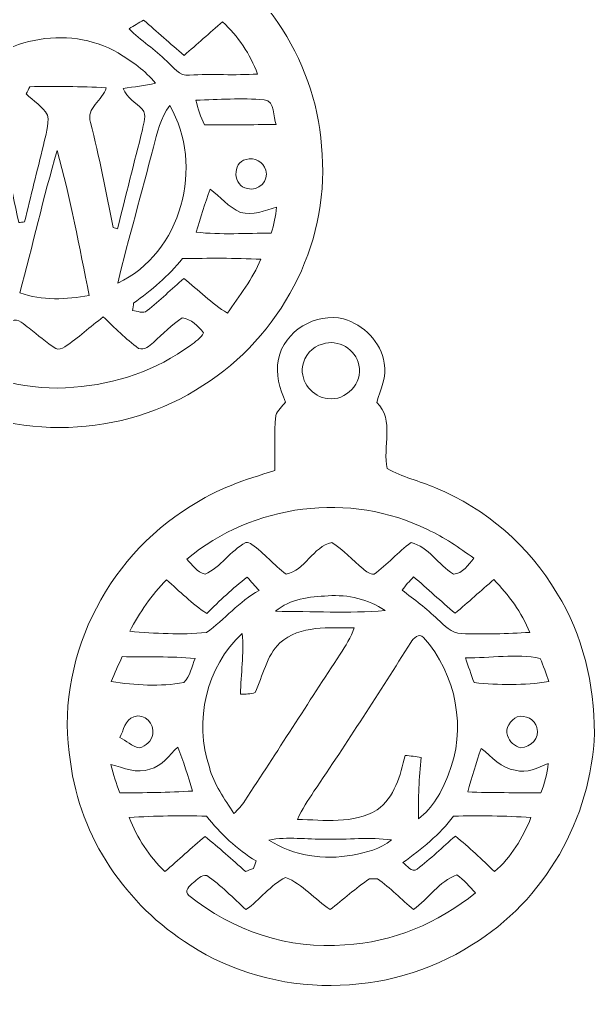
# Model space of a CAD drawing. Header units: centimetres. Extents: x -16.5 to 16.3, y -14.9 to 14.8.
# Drawn here: x 6.7 to 16.27, y -14.89 to 1.41 of the extents above; entities that cross this region are included whole.
import ezdxf

# ---------------------------------------------------------------- set-up
doc = ezdxf.new("R2010")
doc.units = ezdxf.units.CM
doc.header["$MEASUREMENT"] = 0
doc.layers.add('Layer 1', color=7, linetype='Continuous')

msp = doc.modelspace()

# ---------------------------------------------------------------- linework, layer by layer
at = {"layer": 'Layer 1', "color": 250, "lineweight": 9}
for points, knots in [([(6.52209, 5.1545), (6.64979, 5.53656), (7.06289, 5.76692), (7.45554, 5.72847), (7.45554, 5.72847), (7.85805, 5.69601), (8.22424, 5.34923), (8.25246, 4.94142), (8.25246, 4.94142), (8.27751, 4.76539), (8.20201, 4.60205), (8.16321, 4.43448), (8.16321, 4.43448), (8.12052, 4.30572), (8.24823, 4.208), (8.27504, 4.08946), (8.27504, 4.08946), (8.32372, 3.79243), (8.29409, 3.49045), (8.2955, 3.19094), (8.2955, 3.19094), (8.69661, 3.06288), (9.10371, 2.93906), (9.47554, 2.73762), (9.47554, 2.73762), (10.77835, 2.04618), (11.68393, 0.65129), (11.73473, -0.82896), (11.73473, -0.82896), (11.8515, -2.34873), (11.03235, -3.86885), (9.75212, -4.67389), (9.75212, -4.67389), (8.42603, -5.54984), (6.6124, -5.60663), (5.22986, -4.82417), (5.22986, -4.82417), (4.63437, -4.48198), (4.08757, -4.02513), (3.71715, -3.44093), (3.71715, -3.44093), (2.80945, -2.14341), (2.74877, -0.32273), (3.53617, 1.0457), (3.53617, 1.0457), (3.93869, 1.74631), (4.52995, 2.34427), (5.24397, 2.72668), (5.24397, 2.72668), (5.61615, 2.93659), (6.02608, 3.06323), (6.43283, 3.18706), (6.43283, 3.18706), (6.43319, 3.48092), (6.42401, 3.77549), (6.45294, 4.06794), (6.45294, 4.06794), (6.47093, 4.20341), (6.6258, 4.3096), (6.56759, 4.45318), (6.56759, 4.45318), (6.51044, 4.68072), (6.42084, 4.92484), (6.52209, 5.1545), (6.52209, 5.1545), (6.52209, 5.1545), (6.52209, 5.1545), (6.52209, 5.1545)], [0, 0, 0, 0, 0.05555556, 0.05555556, 0.05555556, 0.05555556, 0.11111111, 0.11111111, 0.11111111, 0.11111111, 0.16666667, 0.16666667, 0.16666667, 0.16666667, 0.22222222, 0.22222222, 0.22222222, 0.22222222, 0.27777778, 0.27777778, 0.27777778, 0.27777778, 0.33333333, 0.33333333, 0.33333333, 0.33333333, 0.38888889, 0.38888889, 0.38888889, 0.38888889, 0.44444444, 0.44444444, 0.44444444, 0.44444444, 0.5, 0.5, 0.5, 0.5, 0.55555556, 0.55555556, 0.55555556, 0.55555556, 0.61111111, 0.61111111, 0.61111111, 0.61111111, 0.66666667, 0.66666667, 0.66666667, 0.66666667, 0.72222222, 0.72222222, 0.72222222, 0.72222222, 0.77777778, 0.77777778, 0.77777778, 0.77777778, 0.83333333, 0.83333333, 0.83333333, 0.83333333, 0.88888889, 0.88888889, 0.88888889, 0.88888889, 1, 1, 1, 1]), ([(5.7368, 0.33238), (5.99433, 0.29287), (6.25574, 0.29569), (6.51574, 0.27453), (6.51574, 0.27453), (6.45012, 0.14576), (6.37568, 0.02158), (6.29913, -0.10118), (6.29913, -0.10118), (6.39015, -0.72807), (6.55983, -1.33979), (6.68401, -1.96068), (6.68401, -1.96068), (6.70835, -1.95856), (6.75739, -1.95433), (6.78173, -1.95221), (6.78173, -1.95221), (6.88439, -1.52641), (6.98987, -1.10131), (7.09676, -0.67692), (7.09676, -0.67692), (7.12957, -0.51041), (7.19166, -0.34531), (7.1659, -0.1728), (7.1659, -0.1728), (7.0823, -0.02569), (6.92425, 0.05792), (6.81066, 0.17998), (6.81066, 0.17998), (6.83006, 0.21984), (6.84982, 0.25936), (6.86957, 0.29887), (6.86957, 0.29887), (7.29326, 0.3031), (7.7173, 0.30416), (8.14063, 0.28017), (8.14063, 0.28017), (8.08383, 0.07803), (7.79632, -0.06061), (7.88204, -0.29556), (7.88204, -0.29556), (8.02421, -0.87412), (8.14028, -1.45832), (8.25846, -2.04181), (8.25846, -2.04181), (8.27645, -2.04816), (8.31243, -2.06016), (8.33042, -2.06616), (8.33042, -2.06616), (8.46342, -1.51512), (8.6063, -0.96655), (8.74494, -0.41692), (8.74494, -0.41692), (8.7587, -0.31003), (8.82572, -0.17386), (8.74212, -0.07719), (8.74212, -0.07719), (8.63205, 0.03534), (8.48177, 0.11401), (8.42497, 0.26923), (8.42497, 0.26923), (8.60312, 0.30239), (8.78621, 0.30839), (8.9619, 0.35637), (8.9619, 0.35637), (8.7908, 0.56416), (8.5682, 0.72467), (8.33783, 0.85978), (8.33783, 0.85978), (7.49999, 1.34873), (6.32065, 1.10673), (5.7368, 0.33238), (5.7368, 0.33238), (5.7368, 0.33238), (5.7368, 0.33238), (5.7368, 0.33238)], [0, 0, 0, 0, 0.05, 0.05, 0.05, 0.05, 0.1, 0.1, 0.1, 0.1, 0.15, 0.15, 0.15, 0.15, 0.2, 0.2, 0.2, 0.2, 0.25, 0.25, 0.25, 0.25, 0.3, 0.3, 0.3, 0.3, 0.35, 0.35, 0.35, 0.35, 0.4, 0.4, 0.4, 0.4, 0.45, 0.45, 0.45, 0.45, 0.5, 0.5, 0.5, 0.5, 0.55, 0.55, 0.55, 0.55, 0.6, 0.6, 0.6, 0.6, 0.65, 0.65, 0.65, 0.65, 0.7, 0.7, 0.7, 0.7, 0.75, 0.75, 0.75, 0.75, 0.8, 0.8, 0.8, 0.8, 0.85, 0.85, 0.85, 0.85, 0.9, 0.9, 0.9, 0.9, 1, 1, 1, 1]), ([(8.52269, 1.26266), (8.7146, 1.06298), (8.95625, 0.92011), (9.14887, 0.72044), (9.14887, 0.72044), (9.25964, 0.62483), (9.36018, 0.46608), (9.52705, 0.49078), (9.52705, 0.49078), (9.90487, 0.51336), (10.28411, 0.48337), (10.66158, 0.50948), (10.66158, 0.50948), (10.53705, 0.83968), (10.33914, 1.14059), (10.07809, 1.37801), (10.07809, 1.37801), (9.86042, 1.19633), (9.65475, 1.00054), (9.43674, 0.81957), (9.43674, 0.81957), (9.20919, 1.01289), (8.9873, 1.21327), (8.76152, 1.408), (8.76152, 1.408), (8.68144, 1.36038), (8.60171, 1.31169), (8.52269, 1.26266), (8.52269, 1.26266), (8.52269, 1.26266), (8.52269, 1.26266), (8.52269, 1.26266)], [0, 0, 0, 0, 0.11111111, 0.11111111, 0.11111111, 0.11111111, 0.22222222, 0.22222222, 0.22222222, 0.22222222, 0.33333333, 0.33333333, 0.33333333, 0.33333333, 0.44444444, 0.44444444, 0.44444444, 0.44444444, 0.55555556, 0.55555556, 0.55555556, 0.55555556, 0.66666667, 0.66666667, 0.66666667, 0.66666667, 0.77777778, 0.77777778, 0.77777778, 0.77777778, 1, 1, 1, 1]), ([(9.63605, 0.07344), (9.66392, -0.06908), (9.71367, -0.20596), (9.77575, -0.33719), (9.77575, -0.33719), (10.17404, -0.33472), (10.57233, -0.33472), (10.97097, -0.33119), (10.97097, -0.33119), (10.91699, -0.20737), (10.95862, 0.05298), (10.77235, 0.08156), (10.77235, 0.08156), (10.39382, 0.10837), (10.01423, 0.08826), (9.63605, 0.07344), (9.63605, 0.07344), (9.63605, 0.07344), (9.63605, 0.07344), (9.63605, 0.07344)], [0, 0, 0, 0, 0.16666667, 0.16666667, 0.16666667, 0.16666667, 0.33333333, 0.33333333, 0.33333333, 0.33333333, 0.5, 0.5, 0.5, 0.5, 0.66666667, 0.66666667, 0.66666667, 0.66666667, 1, 1, 1, 1]), ([(8.92591, -0.71043), (8.73365, -1.46502), (8.51634, -2.21397), (8.33289, -2.97068), (8.33289, -2.97068), (9.39722, -2.47608), (9.78069, -1.01029), (9.19896, -0.01546), (9.19896, -0.01546), (9.04797, -0.21866), (8.99259, -0.47054), (8.92591, -0.71043), (8.92591, -0.71043), (8.92591, -0.71043), (8.92591, -0.71043), (8.92591, -0.71043)], [0, 0, 0, 0, 0.2, 0.2, 0.2, 0.2, 0.4, 0.4, 0.4, 0.4, 0.6, 0.6, 0.6, 0.6, 1, 1, 1, 1]), ([(6.70447, -3.1319), (7.07489, -3.26278), (7.4767, -3.24655), (7.85841, -3.17458), (7.85841, -3.17458), (7.69437, -2.36849), (7.54479, -1.5571), (7.32254, -0.76441), (7.32254, -0.76441), (7.09676, -1.54757), (6.91155, -2.34344), (6.70447, -3.1319), (6.70447, -3.1319), (6.70447, -3.1319), (6.70447, -3.1319), (6.70447, -3.1319)], [0, 0, 0, 0, 0.2, 0.2, 0.2, 0.2, 0.4, 0.4, 0.4, 0.4, 0.6, 0.6, 0.6, 0.6, 1, 1, 1, 1]), ([(10.47073, -0.91116), (10.23013, -0.9609), (10.25306, -1.36766), (10.4926, -1.39482), (10.4926, -1.39482), (10.6711, -1.45303), (10.86055, -1.26641), (10.7974, -1.08861), (10.7974, -1.08861), (10.76389, -0.95244), (10.60655, -0.86742), (10.47073, -0.91116), (10.47073, -0.91116), (10.47073, -0.91116), (10.47073, -0.91116), (10.47073, -0.91116)], [0, 0, 0, 0, 0.2, 0.2, 0.2, 0.2, 0.4, 0.4, 0.4, 0.4, 0.6, 0.6, 0.6, 0.6, 1, 1, 1, 1]), ([(9.87383, -1.4047), (9.78316, -1.63965), (9.71719, -1.88306), (9.63888, -2.12225), (9.63888, -2.12225), (10.05339, -2.16917), (10.4732, -2.13565), (10.88983, -2.14059), (10.88983, -2.14059), (10.93322, -1.99842), (10.96673, -1.85273), (10.97802, -1.70421), (10.97802, -1.70421), (10.78329, -1.76241), (10.58291, -1.85273), (10.37583, -1.79275), (10.37583, -1.79275), (10.17898, -1.70491), (10.04034, -1.53487), (9.87383, -1.4047), (9.87383, -1.4047), (9.87383, -1.4047), (9.87383, -1.4047), (9.87383, -1.4047)], [0, 0, 0, 0, 0.14285714, 0.14285714, 0.14285714, 0.14285714, 0.28571429, 0.28571429, 0.28571429, 0.28571429, 0.42857143, 0.42857143, 0.42857143, 0.42857143, 0.57142857, 0.57142857, 0.57142857, 0.57142857, 0.71428571, 0.71428571, 0.71428571, 0.71428571, 1, 1, 1, 1]), ([(9.40957, -2.56216), (9.17815, -2.84967), (8.89557, -3.09027), (8.59642, -3.30441), (8.59642, -3.30441), (8.59219, -3.33439), (8.58407, -3.39436), (8.58019, -3.424), (8.58019, -3.424), (8.65851, -3.43352), (8.75199, -3.48644), (8.82255, -3.42788), (8.82255, -3.42788), (9.03633, -3.26031), (9.22719, -3.06593), (9.43532, -2.8913), (9.43532, -2.8913), (9.67698, -3.08392), (9.89358, -3.30829), (10.15922, -3.46986), (10.15922, -3.46986), (10.35854, -3.18093), (10.57868, -2.89871), (10.71697, -2.57345), (10.71697, -2.57345), (10.28129, -2.55193), (9.84525, -2.5544), (9.40957, -2.56216), (9.40957, -2.56216), (9.40957, -2.56216), (9.40957, -2.56216), (9.40957, -2.56216)], [0, 0, 0, 0, 0.11111111, 0.11111111, 0.11111111, 0.11111111, 0.22222222, 0.22222222, 0.22222222, 0.22222222, 0.33333333, 0.33333333, 0.33333333, 0.33333333, 0.44444444, 0.44444444, 0.44444444, 0.44444444, 0.55555556, 0.55555556, 0.55555556, 0.55555556, 0.66666667, 0.66666667, 0.66666667, 0.66666667, 0.77777778, 0.77777778, 0.77777778, 0.77777778, 1, 1, 1, 1]), ([(4.93212, -3.78348), (5.10674, -3.95211), (5.29654, -4.10733), (5.50997, -4.2248), (5.50997, -4.2248), (6.14426, -4.57123), (6.8731, -4.77126), (7.59947, -4.70246), (7.59947, -4.70246), (8.29162, -4.64919), (8.98236, -4.42412), (9.54186, -4.00537), (9.54186, -4.00537), (9.6223, -3.94611), (9.71896, -3.89107), (9.76305, -3.79618), (9.76305, -3.79618), (9.6731, -3.68646), (9.55174, -3.56405), (9.40816, -3.54923), (9.40816, -3.54923), (9.2286, -3.66071), (9.08607, -3.81805), (8.92768, -3.95563), (8.92768, -3.95563), (8.85747, -4.01278), (8.7848, -4.09639), (8.6772, -4.05512), (8.6772, -4.05512), (8.4666, -3.89884), (8.2835, -3.70904), (8.09054, -3.53301), (8.09054, -3.53301), (7.87393, -3.69493), (7.67567, -3.88084), (7.45095, -4.03183), (7.45095, -4.03183), (7.4072, -4.05653), (7.34723, -4.09004), (7.29961, -4.05723), (7.29961, -4.05723), (7.14544, -3.95422), (7.00327, -3.83675), (6.85969, -3.72033), (6.85969, -3.72033), (6.7715, -3.66177), (6.68895, -3.54535), (6.56054, -3.59827), (6.56054, -3.59827), (6.36122, -3.74009), (6.19859, -3.92565), (6.00491, -4.07417), (6.00491, -4.07417), (5.70329, -3.98456), (5.52866, -3.67059), (5.27572, -3.5009), (5.27572, -3.5009), (5.16213, -3.59615), (5.04642, -3.68893), (4.93212, -3.78348)], [0, 0, 0, 0, 0.0625, 0.0625, 0.0625, 0.0625, 0.125, 0.125, 0.125, 0.125, 0.1875, 0.1875, 0.1875, 0.1875, 0.25, 0.25, 0.25, 0.25, 0.3125, 0.3125, 0.3125, 0.3125, 0.375, 0.375, 0.375, 0.375, 0.4375, 0.4375, 0.4375, 0.4375, 0.5, 0.5, 0.5, 0.5, 0.5625, 0.5625, 0.5625, 0.5625, 0.625, 0.625, 0.625, 0.625, 0.6875, 0.6875, 0.6875, 0.6875, 0.75, 0.75, 0.75, 0.75, 0.8125, 0.8125, 0.8125, 0.8125, 0.875, 0.875, 0.875, 0.875, 1, 1, 1, 1]), ([(11.00765, -4.2375), (11.10255, -3.7676), (11.63242, -3.45328), (12.09456, -3.56405), (12.09456, -3.56405), (12.42653, -3.66424), (12.72145, -3.94822), (12.76978, -4.30136), (12.76978, -4.30136), (12.82411, -4.52996), (12.7024, -4.74056), (12.6456, -4.95435), (12.6456, -4.95435), (12.94864, -5.24433), (12.73768, -5.70118), (12.81987, -6.05607), (12.81987, -6.05607), (13.06823, -6.20036), (13.36033, -6.25998), (13.6235, -6.37604), (13.6235, -6.37604), (14.46382, -6.72141), (15.18595, -7.34512), (15.64739, -8.12829), (15.64739, -8.12829), (16.08236, -8.82326), (16.26687, -9.64594), (16.27075, -10.4598), (16.27075, -10.4598), (16.22242, -11.87267), (15.44172, -13.24709), (14.22922, -13.98264), (14.22922, -13.98264), (12.83787, -14.8734), (10.93004, -14.88822), (9.5408, -13.98687), (9.5408, -13.98687), (8.47789, -13.32576), (7.70107, -12.1877), (7.54585, -10.93746), (7.54585, -10.93746), (7.26504, -9.28505), (8.12511, -7.55079), (9.54116, -6.68649), (9.54116, -6.68649), (9.96837, -6.39968), (10.45979, -6.23423), (10.94945, -6.08994), (10.94945, -6.08994), (10.95015, -5.78443), (10.93639, -5.47787), (10.96426, -5.17377), (10.96426, -5.17377), (10.99601, -5.08558), (11.06798, -5.02102), (11.12513, -4.94941), (11.12513, -4.94941), (11.03164, -4.72575), (10.95756, -4.48268), (11.00765, -4.2375), (11.00765, -4.2375), (11.00765, -4.2375), (11.00765, -4.2375), (11.00765, -4.2375)], [0, 0, 0, 0, 0.05882353, 0.05882353, 0.05882353, 0.05882353, 0.11764706, 0.11764706, 0.11764706, 0.11764706, 0.17647059, 0.17647059, 0.17647059, 0.17647059, 0.23529412, 0.23529412, 0.23529412, 0.23529412, 0.29411765, 0.29411765, 0.29411765, 0.29411765, 0.35294118, 0.35294118, 0.35294118, 0.35294118, 0.41176471, 0.41176471, 0.41176471, 0.41176471, 0.47058824, 0.47058824, 0.47058824, 0.47058824, 0.52941176, 0.52941176, 0.52941176, 0.52941176, 0.58823529, 0.58823529, 0.58823529, 0.58823529, 0.64705882, 0.64705882, 0.64705882, 0.64705882, 0.70588235, 0.70588235, 0.70588235, 0.70588235, 0.76470588, 0.76470588, 0.76470588, 0.76470588, 0.82352941, 0.82352941, 0.82352941, 0.82352941, 0.88235294, 0.88235294, 0.88235294, 0.88235294, 1, 1, 1, 1]), ([(11.7432, -3.98597), (11.5654, -4.01984), (11.44334, -4.18776), (11.40912, -4.35709), (11.40912, -4.35709), (11.37313, -4.61356), (11.57563, -4.86897), (11.83245, -4.88979), (11.83245, -4.88979), (12.12561, -4.93847), (12.42441, -4.63085), (12.34609, -4.33628), (12.34609, -4.33628), (12.30305, -4.07099), (11.99896, -3.89143), (11.7432, -3.98597), (11.7432, -3.98597), (11.7432, -3.98597), (11.7432, -3.98597), (11.7432, -3.98597)], [0, 0, 0, 0, 0.16666667, 0.16666667, 0.16666667, 0.16666667, 0.33333333, 0.33333333, 0.33333333, 0.33333333, 0.5, 0.5, 0.5, 0.5, 0.66666667, 0.66666667, 0.66666667, 0.66666667, 1, 1, 1, 1]), ([(9.48365, -7.5642), (9.57538, -7.65451), (9.65369, -7.78257), (9.78634, -7.81361), (9.78634, -7.81361), (10.0481, -7.69402), (10.20967, -7.42414), (10.46332, -7.28762), (10.46332, -7.28762), (10.50212, -7.28021), (10.5367, -7.28974), (10.56704, -7.31655), (10.56704, -7.31655), (10.76988, -7.46612), (10.93463, -7.6598), (11.13501, -7.81291), (11.13501, -7.81291), (11.45286, -7.75576), (11.58304, -7.35182), (11.89771, -7.28762), (11.89771, -7.28762), (12.08998, -7.40862), (12.24485, -7.57866), (12.41735, -7.72542), (12.41735, -7.72542), (12.46992, -7.76916), (12.53024, -7.81537), (12.60292, -7.81291), (12.60292, -7.81291), (12.82058, -7.6531), (13.0005, -7.44743), (13.21675, -7.28621), (13.21675, -7.28621), (13.50991, -7.35288), (13.66972, -7.66368), (13.9223, -7.81079), (13.9223, -7.81079), (14.07753, -7.80726), (14.17066, -7.65345), (14.26274, -7.54762), (14.26274, -7.54762), (14.01614, -7.37299), (13.76849, -7.19625), (13.49192, -7.07207), (13.49192, -7.07207), (12.21592, -6.43249), (10.56986, -6.64027), (9.48365, -7.5642), (9.48365, -7.5642), (9.48365, -7.5642), (9.48365, -7.5642), (9.48365, -7.5642)], [0, 0, 0, 0, 0.07142857, 0.07142857, 0.07142857, 0.07142857, 0.14285714, 0.14285714, 0.14285714, 0.14285714, 0.21428571, 0.21428571, 0.21428571, 0.21428571, 0.28571429, 0.28571429, 0.28571429, 0.28571429, 0.35714286, 0.35714286, 0.35714286, 0.35714286, 0.42857143, 0.42857143, 0.42857143, 0.42857143, 0.5, 0.5, 0.5, 0.5, 0.57142857, 0.57142857, 0.57142857, 0.57142857, 0.64285714, 0.64285714, 0.64285714, 0.64285714, 0.71428571, 0.71428571, 0.71428571, 0.71428571, 0.78571429, 0.78571429, 0.78571429, 0.78571429, 0.85714286, 0.85714286, 0.85714286, 0.85714286, 1, 1, 1, 1]), ([(9.81385, -8.46766), (9.57114, -8.30468), (9.36195, -8.09795), (9.14464, -7.90428), (9.14464, -7.90428), (8.90192, -8.16039), (8.69237, -8.44755), (8.53257, -8.76258), (8.53257, -8.76258), (8.95625, -8.80104), (9.38347, -8.82361), (9.80821, -8.78481), (9.80821, -8.78481), (10.11336, -8.56856), (10.35466, -8.26799), (10.68592, -8.08313), (10.68592, -8.08313), (10.62066, -8.00905), (10.55469, -7.93497), (10.48907, -7.86265), (10.48907, -7.86265), (10.24671, -8.04468), (10.0294, -8.25599), (9.81385, -8.46766), (9.81385, -8.46766), (9.81385, -8.46766), (9.81385, -8.46766), (9.81385, -8.46766)], [0, 0, 0, 0, 0.125, 0.125, 0.125, 0.125, 0.25, 0.25, 0.25, 0.25, 0.375, 0.375, 0.375, 0.375, 0.5, 0.5, 0.5, 0.5, 0.625, 0.625, 0.625, 0.625, 0.75, 0.75, 0.75, 0.75, 1, 1, 1, 1]), ([(13.06717, -8.07925), (13.27249, -8.23059), (13.47498, -8.38617), (13.65913, -8.56362), (13.65913, -8.56362), (13.77484, -8.66169), (13.88879, -8.80068), (14.05424, -8.80245), (14.05424, -8.80245), (14.43454, -8.81656), (14.81589, -8.80104), (15.19619, -8.78163), (15.19619, -8.78163), (15.06037, -8.45073), (14.84235, -8.15827), (14.59682, -7.9011), (14.59682, -7.9011), (14.38127, -8.08807), (14.1689, -8.27893), (13.95088, -8.46307), (13.95088, -8.46307), (13.71628, -8.26481), (13.49121, -8.05562), (13.25873, -7.85559), (13.25873, -7.85559), (13.19241, -7.92826), (13.12538, -8.00023), (13.06717, -8.07925), (13.06717, -8.07925), (13.06717, -8.07925), (13.06717, -8.07925), (13.06717, -8.07925)], [0, 0, 0, 0, 0.11111111, 0.11111111, 0.11111111, 0.11111111, 0.22222222, 0.22222222, 0.22222222, 0.22222222, 0.33333333, 0.33333333, 0.33333333, 0.33333333, 0.44444444, 0.44444444, 0.44444444, 0.44444444, 0.55555556, 0.55555556, 0.55555556, 0.55555556, 0.66666667, 0.66666667, 0.66666667, 0.66666667, 0.77777778, 0.77777778, 0.77777778, 0.77777778, 1, 1, 1, 1]), ([(10.95897, -8.43097), (11.56716, -8.43344), (12.17676, -8.46519), (12.78389, -8.41827), (12.78389, -8.41827), (12.50872, -8.23024), (12.16618, -8.14804), (11.83492, -8.17344), (11.83492, -8.17344), (11.52871, -8.18932), (11.20062, -8.22072), (10.95897, -8.43097), (10.95897, -8.43097), (10.95897, -8.43097), (10.95897, -8.43097), (10.95897, -8.43097)], [0, 0, 0, 0, 0.2, 0.2, 0.2, 0.2, 0.4, 0.4, 0.4, 0.4, 0.6, 0.6, 0.6, 0.6, 1, 1, 1, 1]), ([(11.03341, -8.95449), (10.8034, -9.17392), (10.75401, -9.50589), (10.62207, -9.78176), (10.62207, -9.78176), (10.54375, -9.81104), (10.45909, -9.80786), (10.37724, -9.81174), (10.37724, -9.81174), (10.38324, -9.47414), (10.4358, -9.13794), (10.40652, -8.79963), (10.40652, -8.79963), (9.80821, -9.34114), (9.59619, -10.26542), (9.8583, -11.02424), (9.8583, -11.02424), (9.93345, -11.30999), (10.10878, -11.5527), (10.26859, -11.79577), (10.26859, -11.79577), (10.33491, -11.72944), (10.39805, -11.65959), (10.45097, -11.58198), (10.45097, -11.58198), (10.98261, -10.77165), (11.50331, -9.95427), (12.03671, -9.14535), (12.03671, -9.14535), (12.12243, -9.00318), (12.21698, -8.86489), (12.27272, -8.70755), (12.27272, -8.70755), (11.85609, -8.70437), (11.37313, -8.65992), (11.03341, -8.95449), (11.03341, -8.95449), (11.03341, -8.95449), (11.03341, -8.95449), (11.03341, -8.95449)], [0, 0, 0, 0, 0.09090909, 0.09090909, 0.09090909, 0.09090909, 0.18181818, 0.18181818, 0.18181818, 0.18181818, 0.27272727, 0.27272727, 0.27272727, 0.27272727, 0.36363636, 0.36363636, 0.36363636, 0.36363636, 0.45454545, 0.45454545, 0.45454545, 0.45454545, 0.54545455, 0.54545455, 0.54545455, 0.54545455, 0.63636364, 0.63636364, 0.63636364, 0.63636364, 0.72727273, 0.72727273, 0.72727273, 0.72727273, 0.81818182, 0.81818182, 0.81818182, 0.81818182, 1, 1, 1, 1]), ([(13.21463, -8.9485), (12.68652, -9.78035), (12.15559, -10.61079), (11.60103, -11.4257), (11.60103, -11.4257), (11.5019, -11.57599), (11.39747, -11.72521), (11.32692, -11.89207), (11.32692, -11.89207), (11.7693, -11.90478), (12.25331, -11.97392), (12.65125, -11.73474), (12.65125, -11.73474), (12.94052, -11.5266), (13.04212, -11.15865), (13.11691, -10.82916), (13.11691, -10.82916), (13.20758, -10.83515), (13.29754, -10.8475), (13.38714, -10.86302), (13.38714, -10.86302), (13.3434, -11.20063), (13.33916, -11.54177), (13.34128, -11.88184), (13.34128, -11.88184), (13.58082, -11.70475), (13.72616, -11.43064), (13.83376, -11.15936), (13.83376, -11.15936), (14.15232, -10.40088), (13.97169, -9.47272), (13.4263, -8.86524), (13.4263, -8.86524), (13.34728, -8.78939), (13.25309, -8.87477), (13.21463, -8.9485), (13.21463, -8.9485), (13.21463, -8.9485), (13.21463, -8.9485), (13.21463, -8.9485)], [0, 0, 0, 0, 0.09090909, 0.09090909, 0.09090909, 0.09090909, 0.18181818, 0.18181818, 0.18181818, 0.18181818, 0.27272727, 0.27272727, 0.27272727, 0.27272727, 0.36363636, 0.36363636, 0.36363636, 0.36363636, 0.45454545, 0.45454545, 0.45454545, 0.45454545, 0.54545455, 0.54545455, 0.54545455, 0.54545455, 0.63636364, 0.63636364, 0.63636364, 0.63636364, 0.72727273, 0.72727273, 0.72727273, 0.72727273, 0.81818182, 0.81818182, 0.81818182, 0.81818182, 1, 1, 1, 1]), ([(8.40557, -9.18521), (8.34348, -9.32279), (8.28421, -9.46144), (8.2253, -9.60043), (8.2253, -9.60043), (8.62288, -9.6604), (9.03951, -9.69004), (9.43462, -9.61348), (9.43462, -9.61348), (9.54257, -9.51259), (9.56268, -9.34784), (9.61947, -9.21555), (9.61947, -9.21555), (9.2159, -9.17957), (8.80985, -9.18909), (8.40557, -9.18521), (8.40557, -9.18521), (8.40557, -9.18521), (8.40557, -9.18521), (8.40557, -9.18521)], [0, 0, 0, 0, 0.16666667, 0.16666667, 0.16666667, 0.16666667, 0.33333333, 0.33333333, 0.33333333, 0.33333333, 0.5, 0.5, 0.5, 0.5, 0.66666667, 0.66666667, 0.66666667, 0.66666667, 1, 1, 1, 1]), ([(14.12586, -9.20603), (14.16819, -9.34467), (14.21723, -9.48119), (14.26626, -9.61736), (14.26626, -9.61736), (14.68042, -9.65511), (15.09988, -9.66852), (15.51227, -9.59937), (15.51227, -9.59937), (15.46571, -9.47026), (15.42196, -9.33867), (15.36834, -9.21414), (15.36834, -9.21414), (14.96335, -9.13088), (14.53649, -9.21026), (14.12586, -9.20603), (14.12586, -9.20603), (14.12586, -9.20603), (14.12586, -9.20603), (14.12586, -9.20603)], [0, 0, 0, 0, 0.16666667, 0.16666667, 0.16666667, 0.16666667, 0.33333333, 0.33333333, 0.33333333, 0.33333333, 0.5, 0.5, 0.5, 0.5, 0.66666667, 0.66666667, 0.66666667, 0.66666667, 1, 1, 1, 1]), ([(8.6003, -10.18745), (8.45566, -10.23261), (8.42991, -10.41499), (8.36782, -10.52788), (8.36782, -10.52788), (8.47506, -10.58151), (8.5689, -10.68028), (8.69132, -10.7011), (8.69132, -10.7011), (8.80138, -10.67746), (8.89875, -10.58609), (8.91886, -10.47391), (8.91886, -10.47391), (8.9432, -10.30528), (8.78621, -10.11619), (8.6003, -10.18745), (8.6003, -10.18745), (8.6003, -10.18745), (8.6003, -10.18745), (8.6003, -10.18745)], [0, 0, 0, 0, 0.16666667, 0.16666667, 0.16666667, 0.16666667, 0.33333333, 0.33333333, 0.33333333, 0.33333333, 0.5, 0.5, 0.5, 0.5, 0.66666667, 0.66666667, 0.66666667, 0.66666667, 1, 1, 1, 1]), ([(14.98522, -10.18498), (14.88115, -10.2439), (14.7732, -10.37372), (14.82295, -10.49966), (14.82295, -10.49966), (14.85575, -10.59879), (14.94395, -10.68028), (15.04696, -10.7011), (15.04696, -10.7011), (15.20536, -10.69581), (15.37187, -10.53706), (15.31295, -10.36666), (15.31295, -10.36666), (15.28015, -10.22838), (15.12034, -10.14971), (14.98522, -10.18498), (14.98522, -10.18498), (14.98522, -10.18498), (14.98522, -10.18498), (14.98522, -10.18498)], [0, 0, 0, 0, 0.16666667, 0.16666667, 0.16666667, 0.16666667, 0.33333333, 0.33333333, 0.33333333, 0.33333333, 0.5, 0.5, 0.5, 0.5, 0.66666667, 0.66666667, 0.66666667, 0.66666667, 1, 1, 1, 1]), ([(8.86947, -11.05846), (8.6518, -11.13854), (8.43097, -11.03271), (8.22036, -10.98226), (8.22036, -10.98226), (8.25669, -11.14207), (8.3082, -11.298), (8.36923, -11.45004), (8.36923, -11.45004), (8.7721, -11.44934), (9.17603, -11.44757), (9.57855, -11.42076), (9.57855, -11.42076), (9.49706, -11.17664), (9.43532, -10.92511), (9.33125, -10.68946), (9.33125, -10.68946), (9.1905, -10.82669), (9.07161, -11.0059), (8.86947, -11.05846), (8.86947, -11.05846), (8.86947, -11.05846), (8.86947, -11.05846), (8.86947, -11.05846)], [0, 0, 0, 0, 0.14285714, 0.14285714, 0.14285714, 0.14285714, 0.28571429, 0.28571429, 0.28571429, 0.28571429, 0.42857143, 0.42857143, 0.42857143, 0.42857143, 0.57142857, 0.57142857, 0.57142857, 0.57142857, 0.71428571, 0.71428571, 0.71428571, 0.71428571, 1, 1, 1, 1]), ([(14.38374, -10.7138), (14.3033, -10.95228), (14.22499, -11.19216), (14.16184, -11.43629), (14.16184, -11.43629), (14.56612, -11.45181), (14.97111, -11.44722), (15.3761, -11.45287), (15.3761, -11.45287), (15.44419, -11.29835), (15.48687, -11.1336), (15.50063, -10.96533), (15.50063, -10.96533), (15.32777, -11.03729), (15.1475, -11.12972), (14.95347, -11.07645), (14.95347, -11.07645), (14.71535, -11.04894), (14.56577, -10.84432), (14.38374, -10.7138), (14.38374, -10.7138), (14.38374, -10.7138), (14.38374, -10.7138), (14.38374, -10.7138)], [0, 0, 0, 0, 0.14285714, 0.14285714, 0.14285714, 0.14285714, 0.28571429, 0.28571429, 0.28571429, 0.28571429, 0.42857143, 0.42857143, 0.42857143, 0.42857143, 0.57142857, 0.57142857, 0.57142857, 0.57142857, 0.71428571, 0.71428571, 0.71428571, 0.71428571, 1, 1, 1, 1]), ([(8.52445, -11.86385), (8.65392, -12.20217), (8.85889, -12.50979), (9.11959, -12.76167), (9.11959, -12.76167), (9.3429, -12.568), (9.55844, -12.3655), (9.78634, -12.17712), (9.78634, -12.17712), (10.016, -12.3648), (10.24001, -12.55847), (10.45838, -12.75956), (10.45838, -12.75956), (10.50283, -12.74297), (10.54763, -12.72675), (10.59279, -12.71052), (10.59279, -12.71052), (10.6069, -12.66783), (10.62136, -12.62585), (10.63547, -12.58387), (10.63547, -12.58387), (10.31586, -12.38914), (10.04351, -12.13091), (9.81139, -11.83881), (9.81139, -11.83881), (9.38205, -11.8314), (8.95237, -11.82893), (8.52445, -11.86385), (8.52445, -11.86385), (8.52445, -11.86385), (8.52445, -11.86385), (8.52445, -11.86385)], [0, 0, 0, 0, 0.11111111, 0.11111111, 0.11111111, 0.11111111, 0.22222222, 0.22222222, 0.22222222, 0.22222222, 0.33333333, 0.33333333, 0.33333333, 0.33333333, 0.44444444, 0.44444444, 0.44444444, 0.44444444, 0.55555556, 0.55555556, 0.55555556, 0.55555556, 0.66666667, 0.66666667, 0.66666667, 0.66666667, 0.77777778, 0.77777778, 0.77777778, 0.77777778, 1, 1, 1, 1]), ([(13.92654, -11.83881), (13.69265, -12.14396), (13.39243, -12.38949), (13.08058, -12.61104), (13.08058, -12.61104), (13.15078, -12.6576), (13.22486, -12.79201), (13.31694, -12.71863), (13.31694, -12.71863), (13.54377, -12.5553), (13.7371, -12.34928), (13.95511, -12.17394), (13.95511, -12.17394), (14.18618, -12.35421), (14.39644, -12.55988), (14.6081, -12.76273), (14.6081, -12.76273), (14.88186, -12.52178), (15.07977, -12.20111), (15.21277, -11.86385), (15.21277, -11.86385), (14.78449, -11.82893), (14.35481, -11.8314), (13.92654, -11.83881), (13.92654, -11.83881), (13.92654, -11.83881), (13.92654, -11.83881), (13.92654, -11.83881)], [0, 0, 0, 0, 0.125, 0.125, 0.125, 0.125, 0.25, 0.25, 0.25, 0.25, 0.375, 0.375, 0.375, 0.375, 0.5, 0.5, 0.5, 0.5, 0.625, 0.625, 0.625, 0.625, 0.75, 0.75, 0.75, 0.75, 1, 1, 1, 1]), ([(10.84961, -12.23815), (11.25848, -12.50203), (11.76683, -12.57435), (12.24097, -12.48686), (12.24097, -12.48686), (12.46851, -12.44276), (12.70981, -12.39267), (12.88937, -12.23533), (12.88937, -12.23533), (12.52848, -12.17924), (12.16089, -12.23674), (11.79823, -12.21945), (11.79823, -12.21945), (11.48214, -12.23215), (11.16147, -12.17147), (10.84961, -12.23815), (10.84961, -12.23815), (10.84961, -12.23815), (10.84961, -12.23815), (10.84961, -12.23815)], [0, 0, 0, 0, 0.16666667, 0.16666667, 0.16666667, 0.16666667, 0.33333333, 0.33333333, 0.33333333, 0.33333333, 0.5, 0.5, 0.5, 0.5, 0.66666667, 0.66666667, 0.66666667, 0.66666667, 1, 1, 1, 1]), ([(9.59266, -12.94476), (9.53587, -12.99168), (9.42227, -13.09081), (9.51893, -13.15925), (9.51893, -13.15925), (10.23895, -13.74063), (11.18616, -14.06624), (12.11502, -13.97911), (12.11502, -13.97911), (12.91265, -13.94559), (13.67077, -13.61081), (14.28884, -13.11621), (14.28884, -13.11621), (14.19747, -13.00615), (14.09587, -12.90278), (13.98157, -12.81776), (13.98157, -12.81776), (13.68524, -12.92113), (13.50673, -13.21676), (13.25697, -13.3942), (13.25697, -13.3942), (13.05941, -13.22064), (12.87032, -13.03578), (12.65936, -12.8795), (12.65936, -12.8795), (12.65936, -12.8795), (12.5246, -12.88268), (12.5246, -12.88268), (12.5246, -12.88268), (12.29459, -13.0379), (12.08821, -13.22452), (11.86914, -13.39385), (11.86914, -13.39385), (11.62008, -13.22205), (11.41123, -12.97263), (11.12866, -12.85763), (11.12866, -12.85763), (10.8743, -12.98533), (10.70074, -13.23263), (10.46755, -13.39385), (10.46755, -13.39385), (10.25306, -13.20123), (10.05551, -12.98639), (9.81385, -12.82694), (9.81385, -12.82694), (9.72143, -12.80612), (9.65687, -12.89537), (9.59266, -12.94476)], [0, 0, 0, 0, 0.07692308, 0.07692308, 0.07692308, 0.07692308, 0.15384615, 0.15384615, 0.15384615, 0.15384615, 0.23076923, 0.23076923, 0.23076923, 0.23076923, 0.30769231, 0.30769231, 0.30769231, 0.30769231, 0.38461538, 0.38461538, 0.38461538, 0.38461538, 0.46153846, 0.46153846, 0.46153846, 0.46153846, 0.53846154, 0.53846154, 0.53846154, 0.53846154, 0.61538462, 0.61538462, 0.61538462, 0.61538462, 0.69230769, 0.69230769, 0.69230769, 0.69230769, 0.76923077, 0.76923077, 0.76923077, 0.76923077, 0.84615385, 0.84615385, 0.84615385, 0.84615385, 1, 1, 1, 1])]:
    msp.add_open_spline(points, degree=3, knots=knots, dxfattribs=at)

doc.saveas('drawing.dxf')
